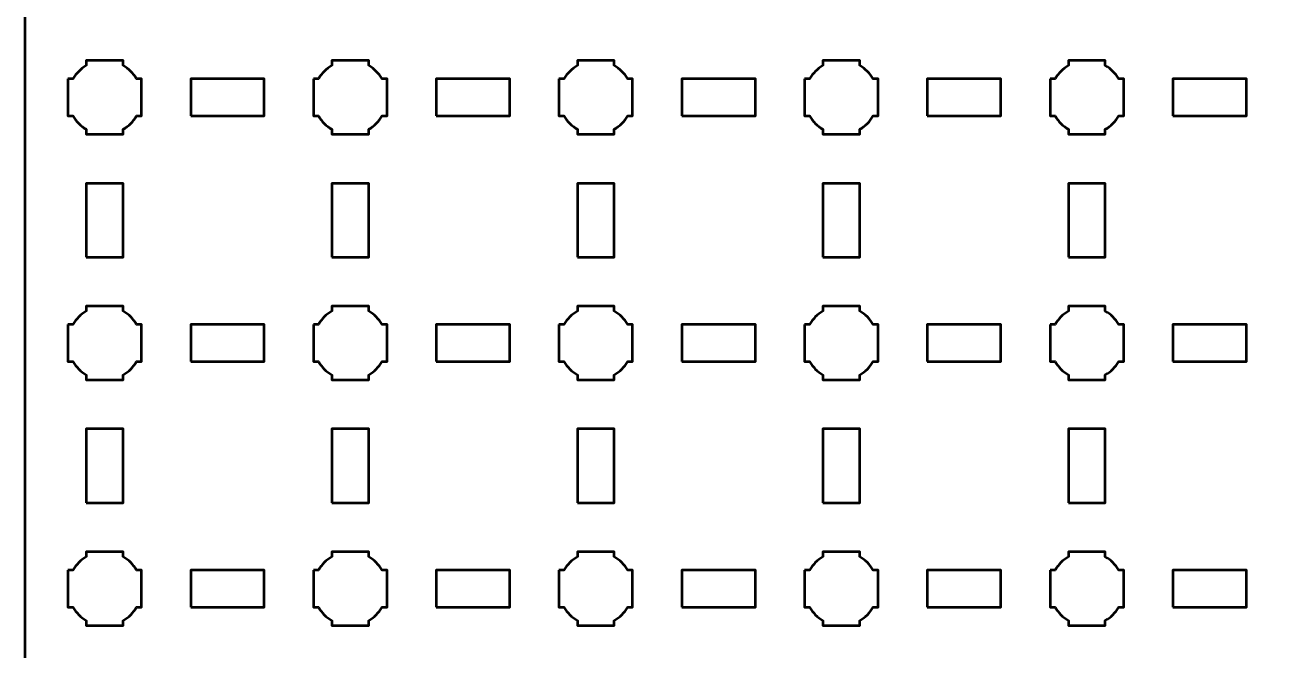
# Model space of a CAD drawing. Header units: centimetres. Extents: x -31.1 to 10.2, y -35.5 to 5.8.
# Drawn here: x -31.15 to -21, y -25.35 to -20.26 of the extents above; entities that cross this region are included whole.
import ezdxf

# ---------------------------------------------------------------- set-up
doc = ezdxf.new("R2010")
doc.units = ezdxf.units.CM
doc.header["$MEASUREMENT"] = 0
doc.layers.add('Layer 1', color=7, linetype='Continuous')

msp = doc.modelspace()

# ---------------------------------------------------------------- linework, layer by layer
at = {"layer": 'Layer 1', "color": 250, "lineweight": 53}
for points in [[(-29.8, -21), (-29.2, -21), (-29.2, -20.7), (-29.8, -20.7), (-29.8, -21)], [(-27.8, -21), (-27.2, -21), (-27.2, -20.7), (-27.8, -20.7), (-27.8, -21)], [(-25.8, -21), (-25.2, -21), (-25.2, -20.7), (-25.8, -20.7), (-25.8, -21)], [(-23.8, -21), (-23.2, -21), (-23.2, -20.7), (-23.8, -20.7), (-23.8, -21)], [(-21.8, -21), (-21.2, -21), (-21.2, -20.7), (-21.8, -20.7), (-21.8, -21)], [(-30.65, -22.15), (-30.35, -22.15), (-30.35, -21.55), (-30.65, -21.55), (-30.65, -22.15)], [(-28.65, -22.15), (-28.35, -22.15), (-28.35, -21.55), (-28.65, -21.55), (-28.65, -22.15)], [(-26.65, -22.15), (-26.35, -22.15), (-26.35, -21.55), (-26.65, -21.55), (-26.65, -22.15)], [(-24.65, -22.15), (-24.35, -22.15), (-24.35, -21.55), (-24.65, -21.55), (-24.65, -22.15)], [(-22.65, -22.15), (-22.35, -22.15), (-22.35, -21.55), (-22.65, -21.55), (-22.65, -22.15)], [(-29.8, -23), (-29.2, -23), (-29.2, -22.7), (-29.8, -22.7), (-29.8, -23)], [(-27.8, -23), (-27.2, -23), (-27.2, -22.7), (-27.8, -22.7), (-27.8, -23)], [(-25.8, -23), (-25.2, -23), (-25.2, -22.7), (-25.8, -22.7), (-25.8, -23)], [(-23.8, -23), (-23.2, -23), (-23.2, -22.7), (-23.8, -22.7), (-23.8, -23)], [(-21.8, -23), (-21.2, -23), (-21.2, -22.7), (-21.8, -22.7), (-21.8, -23)], [(-30.65, -24.15), (-30.35, -24.15), (-30.35, -23.55), (-30.65, -23.55), (-30.65, -24.15)], [(-28.65, -24.15), (-28.35, -24.15), (-28.35, -23.55), (-28.65, -23.55), (-28.65, -24.15)], [(-26.65, -24.15), (-26.35, -24.15), (-26.35, -23.55), (-26.65, -23.55), (-26.65, -24.15)], [(-24.65, -24.15), (-24.35, -24.15), (-24.35, -23.55), (-24.65, -23.55), (-24.65, -24.15)], [(-22.65, -24.15), (-22.35, -24.15), (-22.35, -23.55), (-22.65, -23.55), (-22.65, -24.15)], [(-29.8, -25), (-29.2, -25), (-29.2, -24.7), (-29.8, -24.7), (-29.8, -25)], [(-27.8, -25), (-27.2, -25), (-27.2, -24.7), (-27.8, -24.7), (-27.8, -25)], [(-25.8, -25), (-25.2, -25), (-25.2, -24.7), (-25.8, -24.7), (-25.8, -25)], [(-23.8, -25), (-23.2, -25), (-23.2, -24.7), (-23.8, -24.7), (-23.8, -25)], [(-21.8, -25), (-21.2, -25), (-21.2, -24.7), (-21.8, -24.7), (-21.8, -25)]]:
    msp.add_lwpolyline(points, close=True, dxfattribs=at)
msp.add_open_spline([(-31.15, -35), (-31.15, -35), (-31.15, 5.3), (-31.15, 5.3), (-31.15, 5.3), (-31.15, 5.57609), (-30.92609, 5.8), (-30.65, 5.8), (-30.65, 5.8), (-30.65, 5.8), (9.65, 5.8), (9.65, 5.8), (9.65, 5.8), (9.92609, 5.8), (10.15, 5.57609), (10.15, 5.3), (10.15, 5.3), (10.15, 5.3), (10.15, -35), (10.15, -35), (10.15, -35), (10.15, -35.27609), (9.92609, -35.5), (9.65, -35.5), (9.65, -35.5), (9.65, -35.5), (-30.65, -35.5), (-30.65, -35.5), (-30.65, -35.5), (-30.92609, -35.5), (-31.15, -35.27609), (-31.15, -35)], degree=3, knots=[0, 0, 0, 0, 0.125, 0.125, 0.125, 0.125, 0.25, 0.25, 0.25, 0.25, 0.375, 0.375, 0.375, 0.375, 0.5, 0.5, 0.5, 0.5, 0.625, 0.625, 0.625, 0.625, 0.75, 0.75, 0.75, 0.75, 0.875, 0.875, 0.875, 0.875, 1, 1, 1, 1], dxfattribs=at)
at = {"layer": 'Layer 1', "lineweight": 53}
for points in [[(-30.8, -20.7), (-30.8, -20.7), (-30.75985, -20.7), (-30.75985, -20.7), (-30.75985, -20.7), (-30.7335, -20.65447), (-30.69553, -20.6165), (-30.65, -20.59015), (-30.65, -20.59015), (-30.65, -20.59015), (-30.65, -20.55), (-30.65, -20.55), (-30.65, -20.55), (-30.65, -20.55), (-30.5, -20.55), (-30.5, -20.55), (-30.5, -20.55), (-30.5, -20.55), (-30.35, -20.55), (-30.35, -20.55), (-30.35, -20.55), (-30.35, -20.55), (-30.35, -20.59015), (-30.35, -20.59015), (-30.35, -20.59015), (-30.30447, -20.6165), (-30.2665, -20.65447), (-30.24015, -20.7), (-30.24015, -20.7), (-30.24015, -20.7), (-30.2, -20.7), (-30.2, -20.7), (-30.2, -20.7), (-30.2, -20.7), (-30.2, -20.85), (-30.2, -20.85), (-30.2, -20.85), (-30.2, -20.85), (-30.2, -21), (-30.2, -21), (-30.2, -21), (-30.2, -21), (-30.24015, -21), (-30.24015, -21), (-30.24015, -21), (-30.2665, -21.04553), (-30.30447, -21.0835), (-30.35, -21.10985), (-30.35, -21.10985), (-30.35, -21.10985), (-30.35, -21.15), (-30.35, -21.15), (-30.35, -21.15), (-30.35, -21.15), (-30.5, -21.15), (-30.5, -21.15), (-30.5, -21.15), (-30.5, -21.15), (-30.65, -21.15), (-30.65, -21.15), (-30.65, -21.15), (-30.65, -21.15), (-30.65, -21.10985), (-30.65, -21.10985), (-30.65, -21.10985), (-30.69553, -21.0835), (-30.7335, -21.04553), (-30.75985, -21), (-30.75985, -21), (-30.75985, -21), (-30.8, -21), (-30.8, -21), (-30.8, -21), (-30.8, -21), (-30.8, -20.85), (-30.8, -20.85), (-30.8, -20.85), (-30.8, -20.85), (-30.8, -20.7), (-30.8, -20.7)], [(-28.8, -20.7), (-28.8, -20.7), (-28.75985, -20.7), (-28.75985, -20.7), (-28.75985, -20.7), (-28.7335, -20.65447), (-28.69553, -20.6165), (-28.65, -20.59015), (-28.65, -20.59015), (-28.65, -20.59015), (-28.65, -20.55), (-28.65, -20.55), (-28.65, -20.55), (-28.65, -20.55), (-28.5, -20.55), (-28.5, -20.55), (-28.5, -20.55), (-28.5, -20.55), (-28.35, -20.55), (-28.35, -20.55), (-28.35, -20.55), (-28.35, -20.55), (-28.35, -20.59015), (-28.35, -20.59015), (-28.35, -20.59015), (-28.30447, -20.6165), (-28.2665, -20.65447), (-28.24015, -20.7), (-28.24015, -20.7), (-28.24015, -20.7), (-28.2, -20.7), (-28.2, -20.7), (-28.2, -20.7), (-28.2, -20.7), (-28.2, -20.85), (-28.2, -20.85), (-28.2, -20.85), (-28.2, -20.85), (-28.2, -21), (-28.2, -21), (-28.2, -21), (-28.2, -21), (-28.24015, -21), (-28.24015, -21), (-28.24015, -21), (-28.2665, -21.04553), (-28.30447, -21.0835), (-28.35, -21.10985), (-28.35, -21.10985), (-28.35, -21.10985), (-28.35, -21.15), (-28.35, -21.15), (-28.35, -21.15), (-28.35, -21.15), (-28.5, -21.15), (-28.5, -21.15), (-28.5, -21.15), (-28.5, -21.15), (-28.65, -21.15), (-28.65, -21.15), (-28.65, -21.15), (-28.65, -21.15), (-28.65, -21.10985), (-28.65, -21.10985), (-28.65, -21.10985), (-28.69553, -21.0835), (-28.7335, -21.04553), (-28.75985, -21), (-28.75985, -21), (-28.75985, -21), (-28.8, -21), (-28.8, -21), (-28.8, -21), (-28.8, -21), (-28.8, -20.85), (-28.8, -20.85), (-28.8, -20.85), (-28.8, -20.85), (-28.8, -20.7), (-28.8, -20.7)], [(-26.8, -20.7), (-26.8, -20.7), (-26.75985, -20.7), (-26.75985, -20.7), (-26.75985, -20.7), (-26.7335, -20.65447), (-26.69553, -20.6165), (-26.65, -20.59015), (-26.65, -20.59015), (-26.65, -20.59015), (-26.65, -20.55), (-26.65, -20.55), (-26.65, -20.55), (-26.65, -20.55), (-26.5, -20.55), (-26.5, -20.55), (-26.5, -20.55), (-26.5, -20.55), (-26.35, -20.55), (-26.35, -20.55), (-26.35, -20.55), (-26.35, -20.55), (-26.35, -20.59015), (-26.35, -20.59015), (-26.35, -20.59015), (-26.30447, -20.6165), (-26.2665, -20.65447), (-26.24015, -20.7), (-26.24015, -20.7), (-26.24015, -20.7), (-26.2, -20.7), (-26.2, -20.7), (-26.2, -20.7), (-26.2, -20.7), (-26.2, -20.85), (-26.2, -20.85), (-26.2, -20.85), (-26.2, -20.85), (-26.2, -21), (-26.2, -21), (-26.2, -21), (-26.2, -21), (-26.24015, -21), (-26.24015, -21), (-26.24015, -21), (-26.2665, -21.04553), (-26.30447, -21.0835), (-26.35, -21.10985), (-26.35, -21.10985), (-26.35, -21.10985), (-26.35, -21.15), (-26.35, -21.15), (-26.35, -21.15), (-26.35, -21.15), (-26.5, -21.15), (-26.5, -21.15), (-26.5, -21.15), (-26.5, -21.15), (-26.65, -21.15), (-26.65, -21.15), (-26.65, -21.15), (-26.65, -21.15), (-26.65, -21.10985), (-26.65, -21.10985), (-26.65, -21.10985), (-26.69553, -21.0835), (-26.7335, -21.04553), (-26.75985, -21), (-26.75985, -21), (-26.75985, -21), (-26.8, -21), (-26.8, -21), (-26.8, -21), (-26.8, -21), (-26.8, -20.85), (-26.8, -20.85), (-26.8, -20.85), (-26.8, -20.85), (-26.8, -20.7), (-26.8, -20.7)], [(-24.8, -20.7), (-24.8, -20.7), (-24.75985, -20.7), (-24.75985, -20.7), (-24.75985, -20.7), (-24.7335, -20.65447), (-24.69553, -20.6165), (-24.65, -20.59015), (-24.65, -20.59015), (-24.65, -20.59015), (-24.65, -20.55), (-24.65, -20.55), (-24.65, -20.55), (-24.65, -20.55), (-24.5, -20.55), (-24.5, -20.55), (-24.5, -20.55), (-24.5, -20.55), (-24.35, -20.55), (-24.35, -20.55), (-24.35, -20.55), (-24.35, -20.55), (-24.35, -20.59015), (-24.35, -20.59015), (-24.35, -20.59015), (-24.30447, -20.6165), (-24.2665, -20.65447), (-24.24015, -20.7), (-24.24015, -20.7), (-24.24015, -20.7), (-24.2, -20.7), (-24.2, -20.7), (-24.2, -20.7), (-24.2, -20.7), (-24.2, -20.85), (-24.2, -20.85), (-24.2, -20.85), (-24.2, -20.85), (-24.2, -21), (-24.2, -21), (-24.2, -21), (-24.2, -21), (-24.24015, -21), (-24.24015, -21), (-24.24015, -21), (-24.2665, -21.04553), (-24.30447, -21.0835), (-24.35, -21.10985), (-24.35, -21.10985), (-24.35, -21.10985), (-24.35, -21.15), (-24.35, -21.15), (-24.35, -21.15), (-24.35, -21.15), (-24.5, -21.15), (-24.5, -21.15), (-24.5, -21.15), (-24.5, -21.15), (-24.65, -21.15), (-24.65, -21.15), (-24.65, -21.15), (-24.65, -21.15), (-24.65, -21.10985), (-24.65, -21.10985), (-24.65, -21.10985), (-24.69553, -21.0835), (-24.7335, -21.04553), (-24.75985, -21), (-24.75985, -21), (-24.75985, -21), (-24.8, -21), (-24.8, -21), (-24.8, -21), (-24.8, -21), (-24.8, -20.85), (-24.8, -20.85), (-24.8, -20.85), (-24.8, -20.85), (-24.8, -20.7), (-24.8, -20.7)], [(-22.8, -20.7), (-22.8, -20.7), (-22.75985, -20.7), (-22.75985, -20.7), (-22.75985, -20.7), (-22.7335, -20.65447), (-22.69553, -20.6165), (-22.65, -20.59015), (-22.65, -20.59015), (-22.65, -20.59015), (-22.65, -20.55), (-22.65, -20.55), (-22.65, -20.55), (-22.65, -20.55), (-22.5, -20.55), (-22.5, -20.55), (-22.5, -20.55), (-22.5, -20.55), (-22.35, -20.55), (-22.35, -20.55), (-22.35, -20.55), (-22.35, -20.55), (-22.35, -20.59015), (-22.35, -20.59015), (-22.35, -20.59015), (-22.30447, -20.6165), (-22.2665, -20.65447), (-22.24015, -20.7), (-22.24015, -20.7), (-22.24015, -20.7), (-22.2, -20.7), (-22.2, -20.7), (-22.2, -20.7), (-22.2, -20.7), (-22.2, -20.85), (-22.2, -20.85), (-22.2, -20.85), (-22.2, -20.85), (-22.2, -21), (-22.2, -21), (-22.2, -21), (-22.2, -21), (-22.24015, -21), (-22.24015, -21), (-22.24015, -21), (-22.2665, -21.04553), (-22.30447, -21.0835), (-22.35, -21.10985), (-22.35, -21.10985), (-22.35, -21.10985), (-22.35, -21.15), (-22.35, -21.15), (-22.35, -21.15), (-22.35, -21.15), (-22.5, -21.15), (-22.5, -21.15), (-22.5, -21.15), (-22.5, -21.15), (-22.65, -21.15), (-22.65, -21.15), (-22.65, -21.15), (-22.65, -21.15), (-22.65, -21.10985), (-22.65, -21.10985), (-22.65, -21.10985), (-22.69553, -21.0835), (-22.7335, -21.04553), (-22.75985, -21), (-22.75985, -21), (-22.75985, -21), (-22.8, -21), (-22.8, -21), (-22.8, -21), (-22.8, -21), (-22.8, -20.85), (-22.8, -20.85), (-22.8, -20.85), (-22.8, -20.85), (-22.8, -20.7), (-22.8, -20.7)], [(-30.8, -22.7), (-30.8, -22.7), (-30.75985, -22.7), (-30.75985, -22.7), (-30.75985, -22.7), (-30.7335, -22.65447), (-30.69553, -22.6165), (-30.65, -22.59015), (-30.65, -22.59015), (-30.65, -22.59015), (-30.65, -22.55), (-30.65, -22.55), (-30.65, -22.55), (-30.65, -22.55), (-30.5, -22.55), (-30.5, -22.55), (-30.5, -22.55), (-30.5, -22.55), (-30.35, -22.55), (-30.35, -22.55), (-30.35, -22.55), (-30.35, -22.55), (-30.35, -22.59015), (-30.35, -22.59015), (-30.35, -22.59015), (-30.30447, -22.6165), (-30.2665, -22.65447), (-30.24015, -22.7), (-30.24015, -22.7), (-30.24015, -22.7), (-30.2, -22.7), (-30.2, -22.7), (-30.2, -22.7), (-30.2, -22.7), (-30.2, -22.85), (-30.2, -22.85), (-30.2, -22.85), (-30.2, -22.85), (-30.2, -23), (-30.2, -23), (-30.2, -23), (-30.2, -23), (-30.24015, -23), (-30.24015, -23), (-30.24015, -23), (-30.2665, -23.04553), (-30.30447, -23.0835), (-30.35, -23.10985), (-30.35, -23.10985), (-30.35, -23.10985), (-30.35, -23.15), (-30.35, -23.15), (-30.35, -23.15), (-30.35, -23.15), (-30.5, -23.15), (-30.5, -23.15), (-30.5, -23.15), (-30.5, -23.15), (-30.65, -23.15), (-30.65, -23.15), (-30.65, -23.15), (-30.65, -23.15), (-30.65, -23.10985), (-30.65, -23.10985), (-30.65, -23.10985), (-30.69553, -23.0835), (-30.7335, -23.04553), (-30.75985, -23), (-30.75985, -23), (-30.75985, -23), (-30.8, -23), (-30.8, -23), (-30.8, -23), (-30.8, -23), (-30.8, -22.85), (-30.8, -22.85), (-30.8, -22.85), (-30.8, -22.85), (-30.8, -22.7), (-30.8, -22.7)], [(-28.8, -22.7), (-28.8, -22.7), (-28.75985, -22.7), (-28.75985, -22.7), (-28.75985, -22.7), (-28.7335, -22.65447), (-28.69553, -22.6165), (-28.65, -22.59015), (-28.65, -22.59015), (-28.65, -22.59015), (-28.65, -22.55), (-28.65, -22.55), (-28.65, -22.55), (-28.65, -22.55), (-28.5, -22.55), (-28.5, -22.55), (-28.5, -22.55), (-28.5, -22.55), (-28.35, -22.55), (-28.35, -22.55), (-28.35, -22.55), (-28.35, -22.55), (-28.35, -22.59015), (-28.35, -22.59015), (-28.35, -22.59015), (-28.30447, -22.6165), (-28.2665, -22.65447), (-28.24015, -22.7), (-28.24015, -22.7), (-28.24015, -22.7), (-28.2, -22.7), (-28.2, -22.7), (-28.2, -22.7), (-28.2, -22.7), (-28.2, -22.85), (-28.2, -22.85), (-28.2, -22.85), (-28.2, -22.85), (-28.2, -23), (-28.2, -23), (-28.2, -23), (-28.2, -23), (-28.24015, -23), (-28.24015, -23), (-28.24015, -23), (-28.2665, -23.04553), (-28.30447, -23.0835), (-28.35, -23.10985), (-28.35, -23.10985), (-28.35, -23.10985), (-28.35, -23.15), (-28.35, -23.15), (-28.35, -23.15), (-28.35, -23.15), (-28.5, -23.15), (-28.5, -23.15), (-28.5, -23.15), (-28.5, -23.15), (-28.65, -23.15), (-28.65, -23.15), (-28.65, -23.15), (-28.65, -23.15), (-28.65, -23.10985), (-28.65, -23.10985), (-28.65, -23.10985), (-28.69553, -23.0835), (-28.7335, -23.04553), (-28.75985, -23), (-28.75985, -23), (-28.75985, -23), (-28.8, -23), (-28.8, -23), (-28.8, -23), (-28.8, -23), (-28.8, -22.85), (-28.8, -22.85), (-28.8, -22.85), (-28.8, -22.85), (-28.8, -22.7), (-28.8, -22.7)], [(-26.8, -22.7), (-26.8, -22.7), (-26.75985, -22.7), (-26.75985, -22.7), (-26.75985, -22.7), (-26.7335, -22.65447), (-26.69553, -22.6165), (-26.65, -22.59015), (-26.65, -22.59015), (-26.65, -22.59015), (-26.65, -22.55), (-26.65, -22.55), (-26.65, -22.55), (-26.65, -22.55), (-26.5, -22.55), (-26.5, -22.55), (-26.5, -22.55), (-26.5, -22.55), (-26.35, -22.55), (-26.35, -22.55), (-26.35, -22.55), (-26.35, -22.55), (-26.35, -22.59015), (-26.35, -22.59015), (-26.35, -22.59015), (-26.30447, -22.6165), (-26.2665, -22.65447), (-26.24015, -22.7), (-26.24015, -22.7), (-26.24015, -22.7), (-26.2, -22.7), (-26.2, -22.7), (-26.2, -22.7), (-26.2, -22.7), (-26.2, -22.85), (-26.2, -22.85), (-26.2, -22.85), (-26.2, -22.85), (-26.2, -23), (-26.2, -23), (-26.2, -23), (-26.2, -23), (-26.24015, -23), (-26.24015, -23), (-26.24015, -23), (-26.2665, -23.04553), (-26.30447, -23.0835), (-26.35, -23.10985), (-26.35, -23.10985), (-26.35, -23.10985), (-26.35, -23.15), (-26.35, -23.15), (-26.35, -23.15), (-26.35, -23.15), (-26.5, -23.15), (-26.5, -23.15), (-26.5, -23.15), (-26.5, -23.15), (-26.65, -23.15), (-26.65, -23.15), (-26.65, -23.15), (-26.65, -23.15), (-26.65, -23.10985), (-26.65, -23.10985), (-26.65, -23.10985), (-26.69553, -23.0835), (-26.7335, -23.04553), (-26.75985, -23), (-26.75985, -23), (-26.75985, -23), (-26.8, -23), (-26.8, -23), (-26.8, -23), (-26.8, -23), (-26.8, -22.85), (-26.8, -22.85), (-26.8, -22.85), (-26.8, -22.85), (-26.8, -22.7), (-26.8, -22.7)], [(-24.8, -22.7), (-24.8, -22.7), (-24.75985, -22.7), (-24.75985, -22.7), (-24.75985, -22.7), (-24.7335, -22.65447), (-24.69553, -22.6165), (-24.65, -22.59015), (-24.65, -22.59015), (-24.65, -22.59015), (-24.65, -22.55), (-24.65, -22.55), (-24.65, -22.55), (-24.65, -22.55), (-24.5, -22.55), (-24.5, -22.55), (-24.5, -22.55), (-24.5, -22.55), (-24.35, -22.55), (-24.35, -22.55), (-24.35, -22.55), (-24.35, -22.55), (-24.35, -22.59015), (-24.35, -22.59015), (-24.35, -22.59015), (-24.30447, -22.6165), (-24.2665, -22.65447), (-24.24015, -22.7), (-24.24015, -22.7), (-24.24015, -22.7), (-24.2, -22.7), (-24.2, -22.7), (-24.2, -22.7), (-24.2, -22.7), (-24.2, -22.85), (-24.2, -22.85), (-24.2, -22.85), (-24.2, -22.85), (-24.2, -23), (-24.2, -23), (-24.2, -23), (-24.2, -23), (-24.24015, -23), (-24.24015, -23), (-24.24015, -23), (-24.2665, -23.04553), (-24.30447, -23.0835), (-24.35, -23.10985), (-24.35, -23.10985), (-24.35, -23.10985), (-24.35, -23.15), (-24.35, -23.15), (-24.35, -23.15), (-24.35, -23.15), (-24.5, -23.15), (-24.5, -23.15), (-24.5, -23.15), (-24.5, -23.15), (-24.65, -23.15), (-24.65, -23.15), (-24.65, -23.15), (-24.65, -23.15), (-24.65, -23.10985), (-24.65, -23.10985), (-24.65, -23.10985), (-24.69553, -23.0835), (-24.7335, -23.04553), (-24.75985, -23), (-24.75985, -23), (-24.75985, -23), (-24.8, -23), (-24.8, -23), (-24.8, -23), (-24.8, -23), (-24.8, -22.85), (-24.8, -22.85), (-24.8, -22.85), (-24.8, -22.85), (-24.8, -22.7), (-24.8, -22.7)], [(-22.8, -22.7), (-22.8, -22.7), (-22.75985, -22.7), (-22.75985, -22.7), (-22.75985, -22.7), (-22.7335, -22.65447), (-22.69553, -22.6165), (-22.65, -22.59015), (-22.65, -22.59015), (-22.65, -22.59015), (-22.65, -22.55), (-22.65, -22.55), (-22.65, -22.55), (-22.65, -22.55), (-22.5, -22.55), (-22.5, -22.55), (-22.5, -22.55), (-22.5, -22.55), (-22.35, -22.55), (-22.35, -22.55), (-22.35, -22.55), (-22.35, -22.55), (-22.35, -22.59015), (-22.35, -22.59015), (-22.35, -22.59015), (-22.30447, -22.6165), (-22.2665, -22.65447), (-22.24015, -22.7), (-22.24015, -22.7), (-22.24015, -22.7), (-22.2, -22.7), (-22.2, -22.7), (-22.2, -22.7), (-22.2, -22.7), (-22.2, -22.85), (-22.2, -22.85), (-22.2, -22.85), (-22.2, -22.85), (-22.2, -23), (-22.2, -23), (-22.2, -23), (-22.2, -23), (-22.24015, -23), (-22.24015, -23), (-22.24015, -23), (-22.2665, -23.04553), (-22.30447, -23.0835), (-22.35, -23.10985), (-22.35, -23.10985), (-22.35, -23.10985), (-22.35, -23.15), (-22.35, -23.15), (-22.35, -23.15), (-22.35, -23.15), (-22.5, -23.15), (-22.5, -23.15), (-22.5, -23.15), (-22.5, -23.15), (-22.65, -23.15), (-22.65, -23.15), (-22.65, -23.15), (-22.65, -23.15), (-22.65, -23.10985), (-22.65, -23.10985), (-22.65, -23.10985), (-22.69553, -23.0835), (-22.7335, -23.04553), (-22.75985, -23), (-22.75985, -23), (-22.75985, -23), (-22.8, -23), (-22.8, -23), (-22.8, -23), (-22.8, -23), (-22.8, -22.85), (-22.8, -22.85), (-22.8, -22.85), (-22.8, -22.85), (-22.8, -22.7), (-22.8, -22.7)], [(-30.8, -24.7), (-30.8, -24.7), (-30.75985, -24.7), (-30.75985, -24.7), (-30.75985, -24.7), (-30.7335, -24.65447), (-30.69553, -24.6165), (-30.65, -24.59015), (-30.65, -24.59015), (-30.65, -24.59015), (-30.65, -24.55), (-30.65, -24.55), (-30.65, -24.55), (-30.65, -24.55), (-30.5, -24.55), (-30.5, -24.55), (-30.5, -24.55), (-30.5, -24.55), (-30.35, -24.55), (-30.35, -24.55), (-30.35, -24.55), (-30.35, -24.55), (-30.35, -24.59015), (-30.35, -24.59015), (-30.35, -24.59015), (-30.30447, -24.6165), (-30.2665, -24.65447), (-30.24015, -24.7), (-30.24015, -24.7), (-30.24015, -24.7), (-30.2, -24.7), (-30.2, -24.7), (-30.2, -24.7), (-30.2, -24.7), (-30.2, -24.85), (-30.2, -24.85), (-30.2, -24.85), (-30.2, -24.85), (-30.2, -25), (-30.2, -25), (-30.2, -25), (-30.2, -25), (-30.24015, -25), (-30.24015, -25), (-30.24015, -25), (-30.2665, -25.04553), (-30.30447, -25.0835), (-30.35, -25.10985), (-30.35, -25.10985), (-30.35, -25.10985), (-30.35, -25.15), (-30.35, -25.15), (-30.35, -25.15), (-30.35, -25.15), (-30.5, -25.15), (-30.5, -25.15), (-30.5, -25.15), (-30.5, -25.15), (-30.65, -25.15), (-30.65, -25.15), (-30.65, -25.15), (-30.65, -25.15), (-30.65, -25.10985), (-30.65, -25.10985), (-30.65, -25.10985), (-30.69553, -25.0835), (-30.7335, -25.04553), (-30.75985, -25), (-30.75985, -25), (-30.75985, -25), (-30.8, -25), (-30.8, -25), (-30.8, -25), (-30.8, -25), (-30.8, -24.85), (-30.8, -24.85), (-30.8, -24.85), (-30.8, -24.85), (-30.8, -24.7), (-30.8, -24.7)], [(-28.8, -24.7), (-28.8, -24.7), (-28.75985, -24.7), (-28.75985, -24.7), (-28.75985, -24.7), (-28.7335, -24.65447), (-28.69553, -24.6165), (-28.65, -24.59015), (-28.65, -24.59015), (-28.65, -24.59015), (-28.65, -24.55), (-28.65, -24.55), (-28.65, -24.55), (-28.65, -24.55), (-28.5, -24.55), (-28.5, -24.55), (-28.5, -24.55), (-28.5, -24.55), (-28.35, -24.55), (-28.35, -24.55), (-28.35, -24.55), (-28.35, -24.55), (-28.35, -24.59015), (-28.35, -24.59015), (-28.35, -24.59015), (-28.30447, -24.6165), (-28.2665, -24.65447), (-28.24015, -24.7), (-28.24015, -24.7), (-28.24015, -24.7), (-28.2, -24.7), (-28.2, -24.7), (-28.2, -24.7), (-28.2, -24.7), (-28.2, -24.85), (-28.2, -24.85), (-28.2, -24.85), (-28.2, -24.85), (-28.2, -25), (-28.2, -25), (-28.2, -25), (-28.2, -25), (-28.24015, -25), (-28.24015, -25), (-28.24015, -25), (-28.2665, -25.04553), (-28.30447, -25.0835), (-28.35, -25.10985), (-28.35, -25.10985), (-28.35, -25.10985), (-28.35, -25.15), (-28.35, -25.15), (-28.35, -25.15), (-28.35, -25.15), (-28.5, -25.15), (-28.5, -25.15), (-28.5, -25.15), (-28.5, -25.15), (-28.65, -25.15), (-28.65, -25.15), (-28.65, -25.15), (-28.65, -25.15), (-28.65, -25.10985), (-28.65, -25.10985), (-28.65, -25.10985), (-28.69553, -25.0835), (-28.7335, -25.04553), (-28.75985, -25), (-28.75985, -25), (-28.75985, -25), (-28.8, -25), (-28.8, -25), (-28.8, -25), (-28.8, -25), (-28.8, -24.85), (-28.8, -24.85), (-28.8, -24.85), (-28.8, -24.85), (-28.8, -24.7), (-28.8, -24.7)], [(-26.8, -24.7), (-26.8, -24.7), (-26.75985, -24.7), (-26.75985, -24.7), (-26.75985, -24.7), (-26.7335, -24.65447), (-26.69553, -24.6165), (-26.65, -24.59015), (-26.65, -24.59015), (-26.65, -24.59015), (-26.65, -24.55), (-26.65, -24.55), (-26.65, -24.55), (-26.65, -24.55), (-26.5, -24.55), (-26.5, -24.55), (-26.5, -24.55), (-26.5, -24.55), (-26.35, -24.55), (-26.35, -24.55), (-26.35, -24.55), (-26.35, -24.55), (-26.35, -24.59015), (-26.35, -24.59015), (-26.35, -24.59015), (-26.30447, -24.6165), (-26.2665, -24.65447), (-26.24015, -24.7), (-26.24015, -24.7), (-26.24015, -24.7), (-26.2, -24.7), (-26.2, -24.7), (-26.2, -24.7), (-26.2, -24.7), (-26.2, -24.85), (-26.2, -24.85), (-26.2, -24.85), (-26.2, -24.85), (-26.2, -25), (-26.2, -25), (-26.2, -25), (-26.2, -25), (-26.24015, -25), (-26.24015, -25), (-26.24015, -25), (-26.2665, -25.04553), (-26.30447, -25.0835), (-26.35, -25.10985), (-26.35, -25.10985), (-26.35, -25.10985), (-26.35, -25.15), (-26.35, -25.15), (-26.35, -25.15), (-26.35, -25.15), (-26.5, -25.15), (-26.5, -25.15), (-26.5, -25.15), (-26.5, -25.15), (-26.65, -25.15), (-26.65, -25.15), (-26.65, -25.15), (-26.65, -25.15), (-26.65, -25.10985), (-26.65, -25.10985), (-26.65, -25.10985), (-26.69553, -25.0835), (-26.7335, -25.04553), (-26.75985, -25), (-26.75985, -25), (-26.75985, -25), (-26.8, -25), (-26.8, -25), (-26.8, -25), (-26.8, -25), (-26.8, -24.85), (-26.8, -24.85), (-26.8, -24.85), (-26.8, -24.85), (-26.8, -24.7), (-26.8, -24.7)], [(-24.8, -24.7), (-24.8, -24.7), (-24.75985, -24.7), (-24.75985, -24.7), (-24.75985, -24.7), (-24.7335, -24.65447), (-24.69553, -24.6165), (-24.65, -24.59015), (-24.65, -24.59015), (-24.65, -24.59015), (-24.65, -24.55), (-24.65, -24.55), (-24.65, -24.55), (-24.65, -24.55), (-24.5, -24.55), (-24.5, -24.55), (-24.5, -24.55), (-24.5, -24.55), (-24.35, -24.55), (-24.35, -24.55), (-24.35, -24.55), (-24.35, -24.55), (-24.35, -24.59015), (-24.35, -24.59015), (-24.35, -24.59015), (-24.30447, -24.6165), (-24.2665, -24.65447), (-24.24015, -24.7), (-24.24015, -24.7), (-24.24015, -24.7), (-24.2, -24.7), (-24.2, -24.7), (-24.2, -24.7), (-24.2, -24.7), (-24.2, -24.85), (-24.2, -24.85), (-24.2, -24.85), (-24.2, -24.85), (-24.2, -25), (-24.2, -25), (-24.2, -25), (-24.2, -25), (-24.24015, -25), (-24.24015, -25), (-24.24015, -25), (-24.2665, -25.04553), (-24.30447, -25.0835), (-24.35, -25.10985), (-24.35, -25.10985), (-24.35, -25.10985), (-24.35, -25.15), (-24.35, -25.15), (-24.35, -25.15), (-24.35, -25.15), (-24.5, -25.15), (-24.5, -25.15), (-24.5, -25.15), (-24.5, -25.15), (-24.65, -25.15), (-24.65, -25.15), (-24.65, -25.15), (-24.65, -25.15), (-24.65, -25.10985), (-24.65, -25.10985), (-24.65, -25.10985), (-24.69553, -25.0835), (-24.7335, -25.04553), (-24.75985, -25), (-24.75985, -25), (-24.75985, -25), (-24.8, -25), (-24.8, -25), (-24.8, -25), (-24.8, -25), (-24.8, -24.85), (-24.8, -24.85), (-24.8, -24.85), (-24.8, -24.85), (-24.8, -24.7), (-24.8, -24.7)], [(-22.8, -24.7), (-22.8, -24.7), (-22.75985, -24.7), (-22.75985, -24.7), (-22.75985, -24.7), (-22.7335, -24.65447), (-22.69553, -24.6165), (-22.65, -24.59015), (-22.65, -24.59015), (-22.65, -24.59015), (-22.65, -24.55), (-22.65, -24.55), (-22.65, -24.55), (-22.65, -24.55), (-22.5, -24.55), (-22.5, -24.55), (-22.5, -24.55), (-22.5, -24.55), (-22.35, -24.55), (-22.35, -24.55), (-22.35, -24.55), (-22.35, -24.55), (-22.35, -24.59015), (-22.35, -24.59015), (-22.35, -24.59015), (-22.30447, -24.6165), (-22.2665, -24.65447), (-22.24015, -24.7), (-22.24015, -24.7), (-22.24015, -24.7), (-22.2, -24.7), (-22.2, -24.7), (-22.2, -24.7), (-22.2, -24.7), (-22.2, -24.85), (-22.2, -24.85), (-22.2, -24.85), (-22.2, -24.85), (-22.2, -25), (-22.2, -25), (-22.2, -25), (-22.2, -25), (-22.24015, -25), (-22.24015, -25), (-22.24015, -25), (-22.2665, -25.04553), (-22.30447, -25.0835), (-22.35, -25.10985), (-22.35, -25.10985), (-22.35, -25.10985), (-22.35, -25.15), (-22.35, -25.15), (-22.35, -25.15), (-22.35, -25.15), (-22.5, -25.15), (-22.5, -25.15), (-22.5, -25.15), (-22.5, -25.15), (-22.65, -25.15), (-22.65, -25.15), (-22.65, -25.15), (-22.65, -25.15), (-22.65, -25.10985), (-22.65, -25.10985), (-22.65, -25.10985), (-22.69553, -25.0835), (-22.7335, -25.04553), (-22.75985, -25), (-22.75985, -25), (-22.75985, -25), (-22.8, -25), (-22.8, -25), (-22.8, -25), (-22.8, -25), (-22.8, -24.85), (-22.8, -24.85), (-22.8, -24.85), (-22.8, -24.85), (-22.8, -24.7), (-22.8, -24.7)]]:
    msp.add_open_spline(points, degree=3, knots=[0, 0, 0, 0, 0.05, 0.05, 0.05, 0.05, 0.1, 0.1, 0.1, 0.1, 0.15, 0.15, 0.15, 0.15, 0.2, 0.2, 0.2, 0.2, 0.25, 0.25, 0.25, 0.25, 0.3, 0.3, 0.3, 0.3, 0.35, 0.35, 0.35, 0.35, 0.4, 0.4, 0.4, 0.4, 0.45, 0.45, 0.45, 0.45, 0.5, 0.5, 0.5, 0.5, 0.55, 0.55, 0.55, 0.55, 0.6, 0.6, 0.6, 0.6, 0.65, 0.65, 0.65, 0.65, 0.7, 0.7, 0.7, 0.7, 0.75, 0.75, 0.75, 0.75, 0.8, 0.8, 0.8, 0.8, 0.85, 0.85, 0.85, 0.85, 0.9, 0.9, 0.9, 0.9, 0.95, 0.95, 0.95, 0.95, 1, 1, 1, 1], dxfattribs=at)

doc.saveas('drawing.dxf')
